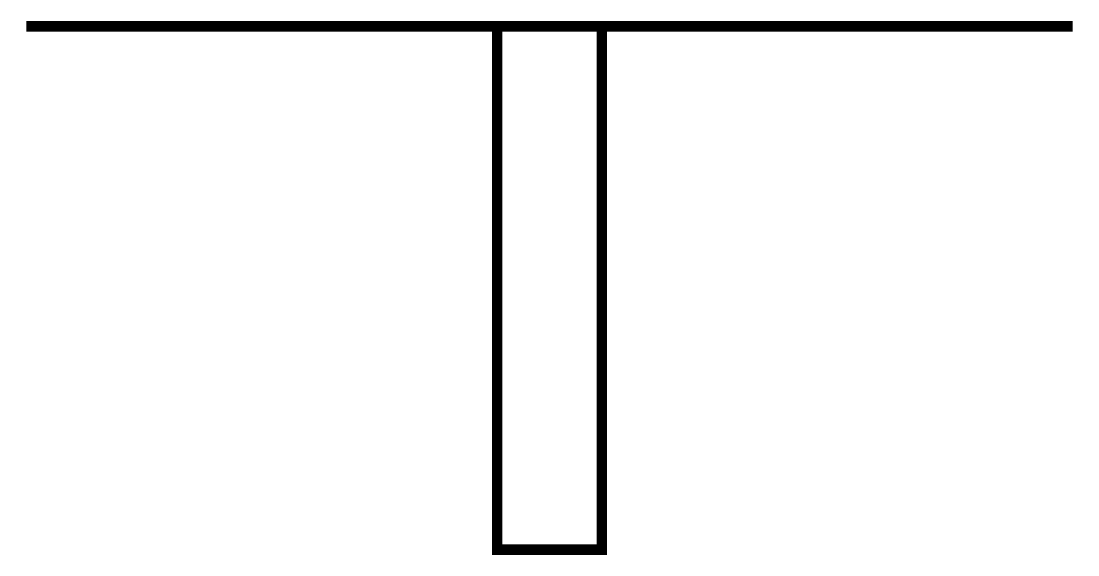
# Model space of a CAD drawing. Extents: x 3.2 to 13.3, y 1.2 to 6.3.
import ezdxf

# ---------------------------------------------------------------- set-up
doc = ezdxf.new("R2010")
doc.units = 0
doc.header["$MEASUREMENT"] = 0
doc.layers.get('0').update_dxf_attribs({"linetype": 'CONTINUOUS'})

msp = doc.modelspace()

# ---------------------------------------------------------------- linework, layer by layer
at = {"const_width": 0.1}
for points in [[(3.244, 6.248), (13.244, 6.248)], [(7.744, 6.248), (7.744, 1.248), (8.744, 1.248), (8.744, 6.248)]]:
    msp.add_lwpolyline(points, dxfattribs=at)

doc.saveas('drawing.dxf')
